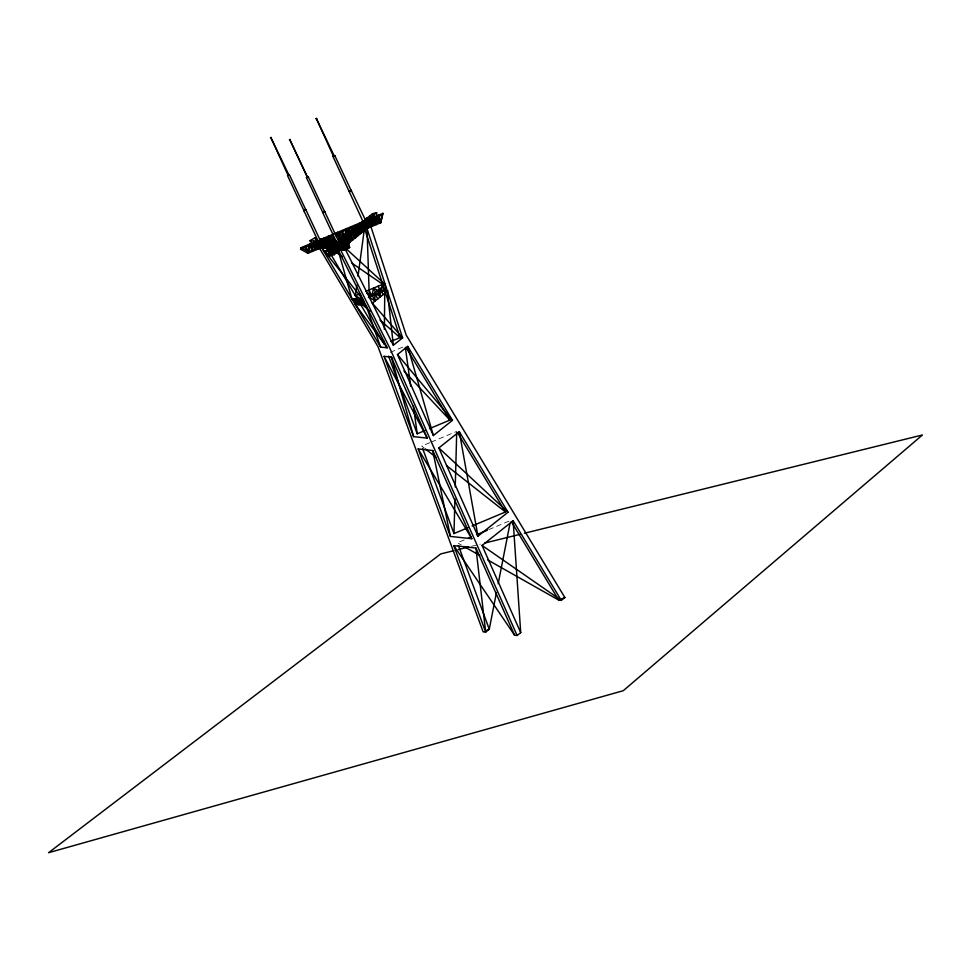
<?xml version="1.0" encoding="UTF-8"?>
<svg xmlns="http://www.w3.org/2000/svg" width="971" height="971" viewBox="0 0 971 971"><rect width="100%" height="100%" fill="white"/><g stroke="black" fill="none" stroke-linecap="round" stroke-linejoin="round"><path stroke-width="0.73" stroke-dasharray="4.86 3.64" d="M390.306 352.339L403.827 346.659M429.825 442.691L421.742 446.077L424.096 447.934M431.16 442.121L456.746 431.391M464.211 539.925L457.39 542.789L461.334 545.022M488.765 529.62L509.229 521.039M471.542 546.309L480.354 544.136"/><path stroke-width="1.46" d="M384.249 341.282L384.213 344.256L325.139 244.765L320.296 247.471L317.468 241.476L318.391 247.265L313.682 241.075L316.497 247.071M384.37 329.363L384.771 290.657L368.397 297.527M467.901 527.739L453.991 533.577L454.926 499.009M455.241 486.993L456.698 432.896M369.987 311.29L358.845 301.532L362.717 299.918L355.398 295.73L356.806 285.231M358.02 276.237L364.477 228.258L366.516 227.615M496.46 592.504L489.263 629.257L485.682 632.109L483.133 631.83L378.083 346.829L319.01 247.338L323.355 246.185M498.196 583.68L510.006 523.405M318.233 240.492L301.046 247.702L300.561 249.207L307.916 253.285L309.652 245.384L317.019 249.474L318.755 241.561L326.11 245.651L328.356 236.244L335.711 240.335L323.088 245.627M300.561 249.207L332.41 235.844L335.213 241.84L307.916 253.285L310.15 243.879L317.505 247.969L318.961 241.378M336.379 236.56L337.447 232.421L344.802 236.511L346.55 228.61L353.905 232.7L355.653 224.787L363.008 228.877L364.453 222.286M382.95 213.329L382.453 214.834L336.949 233.926L344.317 238.016L346.052 230.115L353.408 234.193L355.155 226.292L362.511 230.382L364.259 222.468L371.614 226.559L373.35 218.657L380.705 222.747L382.95 213.329L364.744 220.975M365.97 221.655L372.111 225.054L373.847 217.152L381.202 221.242L368.567 226.546M336.949 233.926L339.765 239.922L380.705 222.747L382.453 214.834M366.929 293.303L371.808 296.094L373.592 288.084L380.911 292.283L382.695 284.272L352.085 263.262M288.023 175.193L270.836 137.506L288.848 174.865L288.12 174.986M271.285 137.433L270.424 137.797M307.358 177.208L289.746 139.545L307.467 177.159M288.351 174.865L289.309 174.719L288.229 175.375M334.376 155.955L333.441 156.197L316.291 118.426L334.206 155.918M306.448 177.572L308.244 176.698L324.63 211.666L323.768 212.297L322.833 212.552L306.411 177.535L307.127 177.305M308.232 176.758L307.382 177.317M289.334 174.646L305.707 209.627L303.874 210.464L304.506 209.954M368.701 226.85L366.043 228.136L332.956 156.416L333.818 155.785M333.441 156.197L334.06 155.688M334.073 155.809L334.789 155.566L333.466 156.38M349.439 191.226L351.174 190.547L334.789 155.566M290.195 139.472L289.358 139.86M316.716 118.389L315.903 118.741M304.578 209.809C301.01 211.957 308.171 209.202 305.27 209.518M322.858 212.212C321.328 213.996 327.251 210.598 323.841 211.69M349.402 191.093C347.982 192.95 354.099 189.114 350.033 190.729M322.032 246.173L320.576 247.217L322.942 245.894M340.263 248.552C337.617 250.542 344.171 247.593 341.294 248.091M318.512 248.843L322.093 245.991M364.501 220.101L372.463 213.754L376.639 212.649L376.797 220.757L334.291 254.584L330.104 255.689L324.642 251.805L337.071 241.925M338.818 240.529L363.615 220.793M324.642 251.805L328.817 250.7L376.639 212.649M327.3 249.693L330.104 255.689L338.078 249.341L335.274 243.357L338.551 245.675M366.431 226.789L340.736 247.229L340.59 239.121L346.052 243.005L345.894 234.897L351.368 238.781L351.211 230.673L356.673 234.545L356.527 226.437L361.989 230.321L361.843 222.213L365.12 224.544M367.305 226.097L372.621 221.874L376.797 220.757L373.981 214.773M385.244 284.552L385.718 292.562L379.928 288.775L380.401 296.786L374.624 292.999L375.085 301.01L369.308 297.223L385.244 284.552L344.062 246.804L340.979 248.103M372.828 302.806L387.975 290.766M344.062 246.804L393.352 345.251L402.601 337.884L367.026 228.537L364.259 222.468M397.467 354.536L407.723 346.368L452.45 420.358L433.369 435.542L397.467 354.536L452.45 420.358M438.856 447.934L459.295 431.67L508.015 512.251L477.95 536.162L438.856 447.934L508.015 512.251M514.581 635.228L475.948 548.02L453.809 545.629L514.581 635.228L517.13 635.507L520.711 632.655L482.077 545.459L513.137 520.735L561.287 600.381L564.867 597.529L406.181 335.044L370.606 225.685M306.824 177.147L307.734 176.722M340.093 246.5L349.56 247.532L344.851 241.33L345.773 247.12L341.076 240.917L341.986 246.707L339.182 240.711L348.638 241.73L349.56 247.532L344.887 250.13L314.604 246.865L309.895 240.662L314.568 238.053L316.461 238.259M314.604 246.865L319.277 244.255L314.568 238.053M309.895 240.662L343.977 244.34L348.638 241.73M349.961 190.874L351.174 190.547M320.272 239.631L363.724 221.4M301.046 247.702L308.414 251.78L322.056 246.064M337.981 239.376L366.504 227.408M339.959 248.527L337.92 249.377L351.818 298.57L356.879 304.554L355.604 298.983L360.666 304.967L359.391 299.396L364.453 305.38L363.178 299.796L321.559 247.617L318.755 241.561M355.398 295.73L359.95 293.812L362.717 299.918M365.63 291.434L382.695 284.272M390.815 341.489L400.052 337.617L402.601 337.884L372.184 302.976M388.582 356.102L417.214 433.806L425.395 430.371M429.473 428.66L449.901 420.079L405.914 347.302M472.076 525.991L505.454 511.984L457.414 432.508M468.301 538.201L471.032 537.06M476.482 534.778L487.393 530.19M486.811 630.288L489.263 629.257L458.433 545.617M564.867 597.529L558.738 600.102L487.66 559.903M323.889 211.787L324.63 211.666M333.684 156.173L333.004 156.452M342.265 248.236L337.92 249.377L387.223 347.812L380.632 347.108L321.559 247.617L325.139 244.765L342.29 256.538M453.918 550.666L440.7 553.931L48.55 852.708L623.248 690.709L922.45 434.972L524.425 533.249M458.324 549.574L468.605 547.037M484.76 543.044L520.019 534.341M338.199 246.294L333.502 240.104L334.412 245.894L329.715 239.691L330.625 245.481L325.928 239.279L326.839 245.068L322.141 238.866L323.064 244.668L320.248 238.672L335.396 240.298L338.199 246.294L323.064 244.668L319.92 240.529M351.818 298.57L363.178 299.796M384.031 356.321L391.337 357.11L427.24 438.115L413.634 436.647L384.031 356.321L427.24 438.115M418.161 448.93L432.726 450.508L471.821 538.735L450.41 536.429L418.161 448.93L471.821 538.735M335.213 241.84L327.858 237.749L330.662 243.745M320.479 240.747L326.608 244.146L323.804 238.15M463.968 546.503L479.759 555.436M482.077 545.459L561.287 600.381L558.738 600.102L511.219 521.5M328.817 250.7L334.291 254.584L334.133 246.476L339.595 250.36L339.449 242.24L344.911 246.124L344.766 238.016L350.228 241.9L350.07 233.793L355.544 237.677L355.386 229.569L360.86 233.441L360.702 225.333L366.164 229.217L366.018 221.109L371.48 224.993L371.335 216.885L376.797 220.757M367.281 224.738L367.159 217.99L372.621 221.874L372.463 213.754M330.104 255.689L329.958 247.581L335.42 251.465L335.274 243.357M425.286 448.869L435.894 457.22M446.502 465.57L505.454 511.984M287.489 175.496L303.874 210.464M380.001 320.066L400.052 337.617L364.477 228.258L367.026 228.537L369.308 297.223M390.67 356.745L392.709 358.93M403.948 370.946L449.901 420.079M343.977 244.34L344.887 250.13L340.19 243.939L341.1 249.729L336.403 243.527L337.313 249.316L332.616 243.114L333.526 248.904L328.829 242.701L329.739 248.503L325.042 242.301L325.953 248.091L321.255 241.888L322.178 247.678L317.468 241.476M338.066 241.536L341.986 246.707M387.223 347.812L355.265 304.384L366.055 305.549L380.632 347.108M361.285 299.602L364.453 305.38M359.391 299.396L362.559 305.173M357.498 299.189L360.666 304.967M355.604 298.983L358.772 304.76M353.711 298.777L356.879 304.554M382.586 286.663L385.718 292.562M379.928 288.775L383.06 294.674M377.27 290.887L380.401 296.786M374.624 292.999L377.743 298.898M371.966 295.111L375.085 301.01M340.481 249.656L389.772 348.091L517.13 635.507M378.399 215.246L381.202 221.242M377.901 216.751L380.705 222.747M373.847 217.152L376.651 223.148M373.35 218.657L376.165 224.653M371.335 216.885L374.138 222.881M369.805 215.878L372.621 221.874M369.296 219.058L372.111 225.054M368.677 218.997L371.48 224.993M368.798 220.563L371.614 226.559M367.159 217.99L369.963 223.985M366.018 221.109L368.822 227.105L351.356 190.68M363.36 223.221L366.164 229.217M361.843 222.213L364.647 228.209M360.192 222.881L363.008 228.877M360.702 225.333L363.506 231.329M359.707 224.386L362.511 230.382M359.185 224.325L361.989 230.321M358.044 227.445L360.86 233.441M356.527 226.437L359.331 232.433M355.653 224.787L358.457 230.782M355.155 226.292L357.959 232.287M355.386 229.569L358.202 235.565M353.869 228.549L356.673 234.545M351.101 226.704L353.905 232.7M352.728 231.681L355.544 237.677M350.604 228.197L353.408 234.193M351.211 230.673L354.027 236.669M350.07 233.793L352.886 239.788M346.55 228.61L351.368 238.781M346.052 230.115L348.868 236.111M347.424 235.904L350.228 241.9M345.894 234.897L348.71 240.893M341.998 230.515L344.802 236.511M346.744 241.536L349.56 247.532M344.766 238.016L347.569 244.012M341.501 232.02L344.317 238.016M343.236 237.009L346.052 243.005M344.851 241.33L347.667 247.326M342.969 241.124L345.773 247.12M342.108 240.128L344.911 246.124M337.447 232.421L340.263 238.417M340.59 239.121L343.394 245.117M341.076 240.917L343.88 246.913M342.083 244.134L344.887 250.13M339.449 242.24L342.994 249.935M324.8 211.799L341.913 248.321M338.296 243.733L341.1 249.729M323.246 213.729L339.729 248.904M336.403 243.527L339.595 250.36M333.502 240.104L336.306 246.1M334.51 243.32L337.313 249.316M331.609 239.898L334.412 245.894M332.616 243.114L335.42 249.11M334.133 246.476L336.937 252.472M328.356 236.244L331.16 242.24M332.616 245.469L335.42 251.465M329.715 239.691L332.519 245.687M330.723 242.908L333.526 248.904M327.822 239.485L330.625 245.481M328.829 242.701L331.633 248.697M331.475 248.588L334.291 254.584M325.928 239.279L328.732 245.275M329.958 247.581L332.762 253.577M326.936 242.507L329.739 248.503M324.035 239.072L326.839 245.068M325.042 242.301L327.846 248.297M323.307 239.655L326.11 245.651M322.141 238.866L324.945 244.862M323.149 242.095L325.953 248.091M321.255 241.888L324.059 247.884M305.889 209.76L323.003 246.282M319.362 241.682L322.178 247.678M303.692 210.331L320.806 246.865M315.575 241.269L318.391 247.265M314.701 241.973L317.505 247.969M314.203 243.478L317.019 249.474M310.15 243.879L312.965 249.875M309.652 245.384L312.468 251.38M305.598 245.797L308.414 251.78M305.112 247.289L307.916 253.285M378.144 286.178L380.911 292.283M373.592 288.084L376.36 294.189M369.041 290.001L371.808 296.094M422.628 448.493L453.991 533.577M453.809 545.629L485.682 632.109L475.948 548.02M407.723 346.368L433.369 435.542M391.337 357.11L413.634 436.647M432.726 450.508L450.41 536.429M459.295 431.67L477.95 536.162M405.38 347.582L410.684 386.227M413.343 405.562L417.214 433.806M387.32 290.936L393.352 345.251M513.137 520.735L520.711 632.655"/></g></svg>
